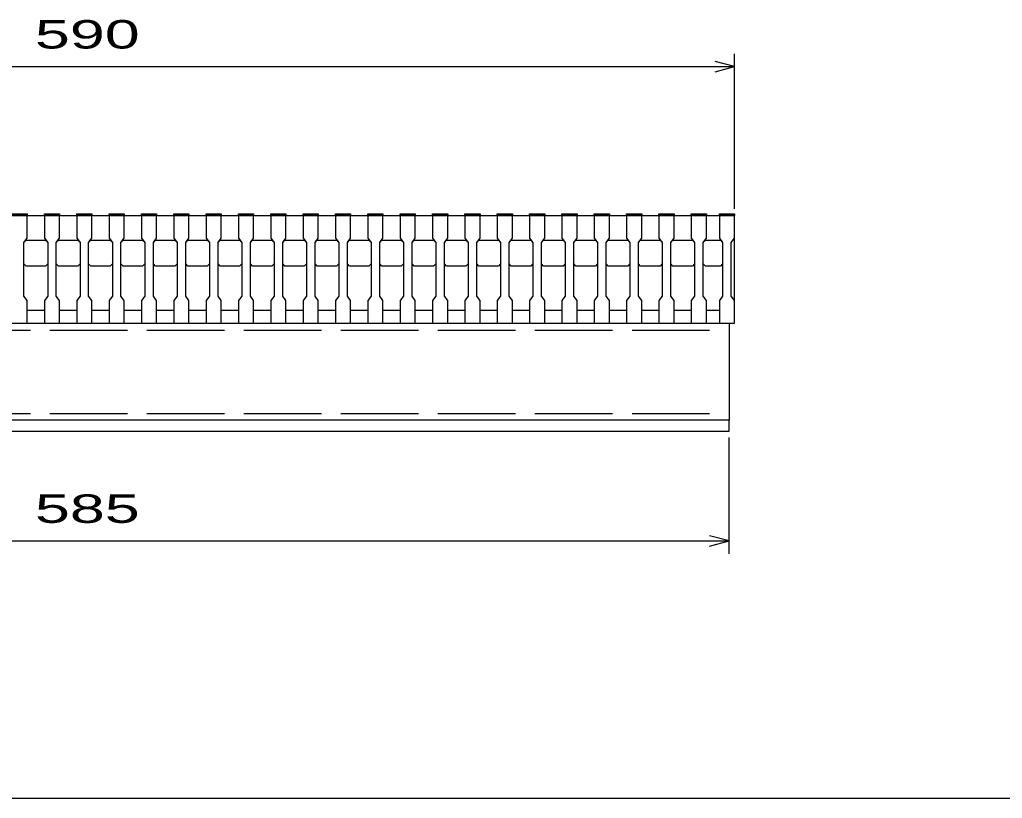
# Model space of a CAD drawing. Units: millimetres, scale not verified. Extents: x -1092 to 1039, y -770 to 632.
# Drawn here: x -591.6 to -135.9, y -687.9 to -326.7 of the extents above; entities that cross this region are included whole.
import ezdxf
from ezdxf.enums import TextEntityAlignment as Align

# ---------------------------------------------------------------- set-up
doc = ezdxf.new("R2010")
doc.units = ezdxf.units.MM
doc.header["$LTSCALE"] = 6
doc.linetypes.add('DASHED', pattern=[7.5, 6, -1.5])
for name, color, linetype, lineweight in [('0_2', 150, 'Continuous', 25), ('16', 3, 'Continuous', 25), ('22', 4, 'Continuous', 25)]:
    doc.layers.add(name, color=color, linetype=linetype, lineweight=lineweight)
doc.styles.add('ベクトル', font='')
doc.styles.get('ベクトル').set_extended_font_data('ベクトル')

msp = doc.modelspace()

# ---------------------------------------------------------------- linework, layer by layer
at = {"layer": '0_2'}
msp.add_line((1038.6, -687.9), (-1037.4, -687.9), dxfattribs=at)
at = {"layer": '16'}
for p, q in [((-850.151, -417.542), (-260.15, -417.542)), ((-595.15, -416.842), (-588.15, -416.842)), ((-588.15, -417.542), (-595.15, -417.542)), ((-588.15, -416.842), (-588.15, -417.542)), ((-588.15, -428.042), (-588.15, -417.542)), ((-580.15, -417.542), (-580.15, -416.842)), ((-580.15, -416.842), (-573.15, -416.842)), ((-580.15, -417.542), (-580.15, -428.042)), ((-573.15, -417.542), (-580.15, -417.542)), ((-573.15, -416.842), (-573.15, -417.542)), ((-573.15, -428.042), (-573.15, -417.542)), ((-565.15, -417.542), (-565.15, -416.842)), ((-565.15, -416.842), (-558.15, -416.842)), ((-565.15, -417.542), (-565.15, -428.042)), ((-558.15, -417.542), (-565.15, -417.542)), ((-558.15, -416.842), (-558.15, -417.542)), ((-558.15, -428.042), (-558.15, -417.542)), ((-550.15, -417.542), (-550.15, -416.842)), ((-550.15, -416.842), (-543.15, -416.842)), ((-550.15, -417.542), (-550.15, -428.042)), ((-543.15, -417.542), (-550.15, -417.542)), ((-543.15, -416.842), (-543.15, -417.542)), ((-543.15, -428.042), (-543.15, -417.542)), ((-535.15, -417.542), (-535.15, -416.842)), ((-535.15, -416.842), (-528.15, -416.842)), ((-535.15, -417.542), (-535.15, -428.042)), ((-528.15, -417.542), (-535.15, -417.542)), ((-528.15, -416.842), (-528.15, -417.542)), ((-528.15, -428.042), (-528.15, -417.542)), ((-520.15, -417.542), (-520.15, -416.842)), ((-520.15, -416.842), (-513.15, -416.842)), ((-520.15, -417.542), (-520.15, -428.042)), ((-513.15, -417.542), (-520.15, -417.542)), ((-513.15, -416.842), (-513.15, -417.542)), ((-513.15, -428.042), (-513.15, -417.542)), ((-505.15, -417.542), (-505.15, -416.842)), ((-505.15, -416.842), (-498.15, -416.842)), ((-505.15, -417.542), (-505.15, -428.042)), ((-498.15, -417.542), (-505.15, -417.542)), ((-498.15, -416.842), (-498.15, -417.542)), ((-498.15, -428.042), (-498.15, -417.542)), ((-490.15, -417.542), (-490.15, -416.842)), ((-490.15, -416.842), (-483.15, -416.842)), ((-490.15, -417.542), (-490.15, -428.042)), ((-483.15, -417.542), (-490.15, -417.542)), ((-483.15, -416.842), (-483.15, -417.542)), ((-483.15, -428.042), (-483.15, -417.542)), ((-475.15, -417.542), (-475.15, -416.842)), ((-475.15, -416.842), (-468.15, -416.842)), ((-475.15, -417.542), (-475.15, -428.042)), ((-468.15, -417.542), (-475.15, -417.542)), ((-468.15, -416.842), (-468.15, -417.542)), ((-468.15, -428.042), (-468.15, -417.542)), ((-460.15, -417.542), (-460.15, -416.842)), ((-460.15, -416.842), (-453.15, -416.842)), ((-460.15, -417.542), (-460.15, -428.042)), ((-453.15, -417.542), (-460.15, -417.542)), ((-453.15, -416.842), (-453.15, -417.542)), ((-453.15, -428.042), (-453.15, -417.542)), ((-445.15, -417.542), (-445.15, -416.842)), ((-445.15, -416.842), (-438.15, -416.842)), ((-445.15, -417.542), (-445.15, -428.042)), ((-438.15, -417.542), (-445.15, -417.542)), ((-438.15, -416.842), (-438.15, -417.542)), ((-438.15, -428.042), (-438.15, -417.542)), ((-430.15, -417.542), (-430.15, -416.842)), ((-430.15, -416.842), (-423.15, -416.842)), ((-430.15, -417.542), (-430.15, -428.042)), ((-423.15, -417.542), (-430.15, -417.542)), ((-423.15, -416.842), (-423.15, -417.542)), ((-423.15, -428.042), (-423.15, -417.542)), ((-415.15, -417.542), (-415.15, -416.842)), ((-415.15, -416.842), (-408.15, -416.842)), ((-415.15, -417.542), (-415.15, -428.042)), ((-408.15, -417.542), (-415.15, -417.542)), ((-408.15, -416.842), (-408.15, -417.542)), ((-408.15, -428.042), (-408.15, -417.542)), ((-400.15, -417.542), (-400.15, -416.842)), ((-400.15, -416.842), (-393.15, -416.842)), ((-400.15, -417.542), (-400.15, -428.042)), ((-393.15, -417.542), (-400.15, -417.542)), ((-393.15, -416.842), (-393.15, -417.542)), ((-393.15, -428.042), (-393.15, -417.542)), ((-385.15, -417.542), (-385.15, -416.842)), ((-385.15, -416.842), (-378.15, -416.842)), ((-385.15, -417.542), (-385.15, -428.042)), ((-378.15, -417.542), (-385.15, -417.542)), ((-378.15, -416.842), (-378.15, -417.542)), ((-378.15, -428.042), (-378.15, -417.542)), ((-370.15, -417.542), (-370.15, -416.842)), ((-370.15, -416.842), (-363.15, -416.842)), ((-370.15, -417.542), (-370.15, -428.042)), ((-363.15, -417.542), (-370.15, -417.542)), ((-363.15, -416.842), (-363.15, -417.542)), ((-363.15, -428.042), (-363.15, -417.542)), ((-355.15, -417.542), (-355.15, -416.842)), ((-355.15, -416.842), (-348.15, -416.842)), ((-355.15, -417.542), (-355.15, -428.042)), ((-348.15, -417.542), (-355.15, -417.542)), ((-348.15, -416.842), (-348.15, -417.542)), ((-348.15, -428.042), (-348.15, -417.542)), ((-340.15, -417.542), (-340.15, -416.842)), ((-340.15, -416.842), (-333.15, -416.842)), ((-340.15, -417.542), (-340.15, -428.042)), ((-333.15, -417.542), (-340.15, -417.542)), ((-333.15, -416.842), (-333.15, -417.542)), ((-333.15, -428.042), (-333.15, -417.542)), ((-325.15, -417.542), (-325.15, -416.842)), ((-325.15, -416.842), (-318.15, -416.842)), ((-325.15, -417.542), (-325.15, -428.042)), ((-318.15, -417.542), (-325.15, -417.542)), ((-318.15, -416.842), (-318.15, -417.542)), ((-318.15, -428.042), (-318.15, -417.542)), ((-310.15, -417.542), (-310.15, -416.842)), ((-310.15, -416.842), (-303.15, -416.842)), ((-310.15, -417.542), (-310.15, -428.042)), ((-303.15, -417.542), (-310.15, -417.542)), ((-303.15, -416.842), (-303.15, -417.542)), ((-303.15, -428.042), (-303.15, -417.542)), ((-295.15, -417.542), (-295.15, -416.842)), ((-295.15, -416.842), (-288.15, -416.842)), ((-295.15, -417.542), (-295.15, -428.042)), ((-288.15, -417.542), (-295.15, -417.542)), ((-288.15, -416.842), (-288.15, -417.542)), ((-288.15, -428.042), (-288.15, -417.542)), ((-280.15, -417.542), (-280.15, -416.842)), ((-280.15, -416.842), (-273.15, -416.842)), ((-280.15, -417.542), (-280.15, -428.042)), ((-273.15, -417.542), (-280.15, -417.542)), ((-273.15, -416.842), (-273.15, -417.542)), ((-273.15, -428.042), (-273.15, -417.542)), ((-267.15, -417.542), (-267.15, -416.842)), ((-267.15, -416.842), (-260.15, -416.842)), ((-267.15, -417.542), (-267.15, -428.042)), ((-260.15, -417.542), (-267.15, -417.542)), ((-260.15, -416.842), (-260.15, -417.542)), ((-260.15, -428.042), (-260.15, -417.542)), ((-260.15, -461.542), (-260.15, -417.542)), ((-589.65, -430.042), (-588.15, -428.042)), ((-580.15, -428.042), (-578.65, -430.042)), ((-574.65, -430.042), (-573.15, -428.042)), ((-565.15, -428.042), (-563.65, -430.042)), ((-559.65, -430.042), (-558.15, -428.042)), ((-550.15, -428.042), (-548.65, -430.042)), ((-544.65, -430.042), (-543.15, -428.042)), ((-535.15, -428.042), (-533.65, -430.042)), ((-529.65, -430.042), (-528.15, -428.042)), ((-520.15, -428.042), (-518.65, -430.042)), ((-514.65, -430.042), (-513.15, -428.042)), ((-505.15, -428.042), (-503.65, -430.042)), ((-499.65, -430.042), (-498.15, -428.042)), ((-490.15, -428.042), (-488.65, -430.042)), ((-484.65, -430.042), (-483.15, -428.042)), ((-475.15, -428.042), (-473.65, -430.042)), ((-469.65, -430.042), (-468.15, -428.042)), ((-460.15, -428.042), (-458.65, -430.042)), ((-454.65, -430.042), (-453.15, -428.042)), ((-445.15, -428.042), (-443.65, -430.042)), ((-439.65, -430.042), (-438.15, -428.042)), ((-430.15, -428.042), (-428.65, -430.042)), ((-424.65, -430.042), (-423.15, -428.042)), ((-415.15, -428.042), (-413.65, -430.042)), ((-409.65, -430.042), (-408.15, -428.042)), ((-400.15, -428.042), (-398.65, -430.042)), ((-394.65, -430.042), (-393.15, -428.042)), ((-385.15, -428.042), (-383.65, -430.042)), ((-379.65, -430.042), (-378.15, -428.042)), ((-370.15, -428.042), (-368.65, -430.042)), ((-364.65, -430.042), (-363.15, -428.042)), ((-355.15, -428.042), (-353.65, -430.042)), ((-349.65, -430.042), (-348.15, -428.042)), ((-340.15, -428.042), (-338.65, -430.042)), ((-334.65, -430.042), (-333.15, -428.042)), ((-325.15, -428.042), (-323.65, -430.042)), ((-319.65, -430.042), (-318.15, -428.042)), ((-310.15, -428.042), (-308.65, -430.042)), ((-304.65, -430.042), (-303.15, -428.042)), ((-295.15, -428.042), (-293.65, -430.042)), ((-289.65, -430.042), (-288.15, -428.042)), ((-280.15, -428.042), (-278.65, -430.042)), ((-274.65, -430.042), (-273.15, -428.042)), ((-267.15, -428.042), (-265.65, -430.042)), ((-261.65, -430.042), (-260.15, -428.042)), ((-589.65, -430.042), (-588.65, -429.042)), ((-589.65, -455.042), (-589.65, -430.042)), ((-588.65, -429.042), (-579.65, -429.042)), ((-579.65, -429.042), (-578.65, -430.042)), ((-578.65, -430.042), (-578.65, -455.042)), ((-574.65, -430.042), (-573.65, -429.042)), ((-574.65, -455.042), (-574.65, -430.042)), ((-573.65, -429.042), (-564.65, -429.042)), ((-564.65, -429.042), (-563.65, -430.042)), ((-563.65, -430.042), (-563.65, -455.042)), ((-559.65, -430.042), (-558.65, -429.042)), ((-559.65, -455.042), (-559.65, -430.042)), ((-558.65, -429.042), (-549.65, -429.042)), ((-549.65, -429.042), (-548.65, -430.042)), ((-548.65, -430.042), (-548.65, -455.042)), ((-544.65, -430.042), (-543.65, -429.042)), ((-544.65, -455.042), (-544.65, -430.042)), ((-543.65, -429.042), (-534.65, -429.042)), ((-534.65, -429.042), (-533.65, -430.042)), ((-533.65, -430.042), (-533.65, -455.042)), ((-529.65, -430.042), (-528.65, -429.042)), ((-529.65, -455.042), (-529.65, -430.042)), ((-528.65, -429.042), (-519.65, -429.042)), ((-519.65, -429.042), (-518.65, -430.042)), ((-518.65, -430.042), (-518.65, -455.042)), ((-514.65, -430.042), (-513.65, -429.042)), ((-514.65, -455.042), (-514.65, -430.042)), ((-513.65, -429.042), (-504.65, -429.042)), ((-504.65, -429.042), (-503.65, -430.042)), ((-503.65, -430.042), (-503.65, -455.042)), ((-499.65, -430.042), (-498.65, -429.042)), ((-499.65, -455.042), (-499.65, -430.042)), ((-498.65, -429.042), (-489.65, -429.042)), ((-489.65, -429.042), (-488.65, -430.042)), ((-488.65, -430.042), (-488.65, -455.042)), ((-484.65, -430.042), (-483.65, -429.042)), ((-484.65, -455.042), (-484.65, -430.042)), ((-483.65, -429.042), (-474.65, -429.042)), ((-474.65, -429.042), (-473.65, -430.042)), ((-473.65, -430.042), (-473.65, -455.042)), ((-469.65, -430.042), (-468.65, -429.042)), ((-469.65, -455.042), (-469.65, -430.042)), ((-468.65, -429.042), (-459.65, -429.042)), ((-459.65, -429.042), (-458.65, -430.042)), ((-458.65, -430.042), (-458.65, -455.042)), ((-454.65, -430.042), (-453.65, -429.042)), ((-454.65, -455.042), (-454.65, -430.042)), ((-453.65, -429.042), (-444.65, -429.042)), ((-444.65, -429.042), (-443.65, -430.042)), ((-443.65, -430.042), (-443.65, -455.042)), ((-439.65, -430.042), (-438.65, -429.042)), ((-439.65, -455.042), (-439.65, -430.042)), ((-438.65, -429.042), (-429.65, -429.042)), ((-429.65, -429.042), (-428.65, -430.042)), ((-428.65, -430.042), (-428.65, -455.042)), ((-424.65, -430.042), (-423.65, -429.042)), ((-424.65, -455.042), (-424.65, -430.042)), ((-423.65, -429.042), (-414.65, -429.042)), ((-414.65, -429.042), (-413.65, -430.042)), ((-413.65, -430.042), (-413.65, -455.042)), ((-409.65, -430.042), (-408.65, -429.042)), ((-409.65, -455.042), (-409.65, -430.042)), ((-408.65, -429.042), (-399.65, -429.042)), ((-399.65, -429.042), (-398.65, -430.042)), ((-398.65, -430.042), (-398.65, -455.042)), ((-394.65, -430.042), (-393.65, -429.042)), ((-394.65, -455.042), (-394.65, -430.042)), ((-393.65, -429.042), (-384.65, -429.042)), ((-384.65, -429.042), (-383.65, -430.042)), ((-383.65, -430.042), (-383.65, -455.042)), ((-379.65, -430.042), (-378.65, -429.042)), ((-379.65, -455.042), (-379.65, -430.042)), ((-378.65, -429.042), (-369.65, -429.042)), ((-369.65, -429.042), (-368.65, -430.042)), ((-368.65, -430.042), (-368.65, -455.042)), ((-364.65, -430.042), (-363.65, -429.042)), ((-364.65, -455.042), (-364.65, -430.042)), ((-363.65, -429.042), (-354.65, -429.042)), ((-354.65, -429.042), (-353.65, -430.042)), ((-353.65, -430.042), (-353.65, -455.042)), ((-349.65, -430.042), (-348.65, -429.042)), ((-349.65, -455.042), (-349.65, -430.042)), ((-348.65, -429.042), (-339.65, -429.042)), ((-339.65, -429.042), (-338.65, -430.042)), ((-338.65, -430.042), (-338.65, -455.042)), ((-334.65, -430.042), (-333.65, -429.042)), ((-334.65, -455.042), (-334.65, -430.042)), ((-333.65, -429.042), (-324.65, -429.042)), ((-324.65, -429.042), (-323.65, -430.042)), ((-323.65, -430.042), (-323.65, -455.042)), ((-319.65, -430.042), (-318.65, -429.042)), ((-319.65, -455.042), (-319.65, -430.042)), ((-318.65, -429.042), (-309.65, -429.042)), ((-309.65, -429.042), (-308.65, -430.042)), ((-308.65, -430.042), (-308.65, -455.042)), ((-304.65, -430.042), (-303.65, -429.042)), ((-304.65, -455.042), (-304.65, -430.042)), ((-303.65, -429.042), (-294.65, -429.042)), ((-294.65, -429.042), (-293.65, -430.042)), ((-293.65, -430.042), (-293.65, -455.042)), ((-289.65, -430.042), (-288.65, -429.042)), ((-289.65, -455.042), (-289.65, -430.042)), ((-288.65, -429.042), (-279.65, -429.042)), ((-279.65, -429.042), (-278.65, -430.042)), ((-278.65, -430.042), (-278.65, -455.042)), ((-274.65, -430.042), (-273.65, -429.042)), ((-274.65, -455.042), (-274.65, -430.042)), ((-273.65, -429.042), (-266.65, -429.042)), ((-266.65, -429.042), (-265.65, -430.042)), ((-265.65, -430.042), (-265.65, -455.042)), ((-261.65, -455.042), (-261.65, -430.042)), ((-588.65, -441.042), (-589.65, -440.042)), ((-579.65, -441.042), (-588.65, -441.042)), ((-578.65, -440.042), (-579.65, -441.042)), ((-573.65, -441.042), (-574.65, -440.042)), ((-564.65, -441.042), (-573.65, -441.042)), ((-563.65, -440.042), (-564.65, -441.042)), ((-558.65, -441.042), (-559.65, -440.042)), ((-549.65, -441.042), (-558.65, -441.042)), ((-548.65, -440.042), (-549.65, -441.042)), ((-543.65, -441.042), (-544.65, -440.042)), ((-534.65, -441.042), (-543.65, -441.042)), ((-533.65, -440.042), (-534.65, -441.042)), ((-528.65, -441.042), (-529.65, -440.042)), ((-519.65, -441.042), (-528.65, -441.042)), ((-518.65, -440.042), (-519.65, -441.042)), ((-513.65, -441.042), (-514.65, -440.042)), ((-504.65, -441.042), (-513.65, -441.042)), ((-503.65, -440.042), (-504.65, -441.042)), ((-498.65, -441.042), (-499.65, -440.042)), ((-489.65, -441.042), (-498.65, -441.042)), ((-488.65, -440.042), (-489.65, -441.042)), ((-483.65, -441.042), (-484.65, -440.042)), ((-474.65, -441.042), (-483.65, -441.042)), ((-473.65, -440.042), (-474.65, -441.042)), ((-468.65, -441.042), (-469.65, -440.042)), ((-459.65, -441.042), (-468.65, -441.042)), ((-458.65, -440.042), (-459.65, -441.042)), ((-453.65, -441.042), (-454.65, -440.042)), ((-444.65, -441.042), (-453.65, -441.042)), ((-443.65, -440.042), (-444.65, -441.042)), ((-438.65, -441.042), (-439.65, -440.042)), ((-429.65, -441.042), (-438.65, -441.042)), ((-428.65, -440.042), (-429.65, -441.042)), ((-423.65, -441.042), (-424.65, -440.042)), ((-414.65, -441.042), (-423.65, -441.042)), ((-413.65, -440.042), (-414.65, -441.042)), ((-408.65, -441.042), (-409.65, -440.042)), ((-399.65, -441.042), (-408.65, -441.042)), ((-398.65, -440.042), (-399.65, -441.042)), ((-393.65, -441.042), (-394.65, -440.042)), ((-384.65, -441.042), (-393.65, -441.042)), ((-383.65, -440.042), (-384.65, -441.042)), ((-378.65, -441.042), (-379.65, -440.042)), ((-369.65, -441.042), (-378.65, -441.042)), ((-368.65, -440.042), (-369.65, -441.042)), ((-363.65, -441.042), (-364.65, -440.042)), ((-354.65, -441.042), (-363.65, -441.042)), ((-353.65, -440.042), (-354.65, -441.042)), ((-348.65, -441.042), (-349.65, -440.042)), ((-339.65, -441.042), (-348.65, -441.042)), ((-338.65, -440.042), (-339.65, -441.042)), ((-333.65, -441.042), (-334.65, -440.042)), ((-324.65, -441.042), (-333.65, -441.042)), ((-323.65, -440.042), (-324.65, -441.042)), ((-318.65, -441.042), (-319.65, -440.042)), ((-309.65, -441.042), (-318.65, -441.042)), ((-308.65, -440.042), (-309.65, -441.042)), ((-303.65, -441.042), (-304.65, -440.042)), ((-294.65, -441.042), (-303.65, -441.042)), ((-293.65, -440.042), (-294.65, -441.042)), ((-288.65, -441.042), (-289.65, -440.042)), ((-279.65, -441.042), (-288.65, -441.042)), ((-278.65, -440.042), (-279.65, -441.042)), ((-273.65, -441.042), (-274.65, -440.042)), ((-266.65, -441.042), (-273.65, -441.042)), ((-265.65, -440.042), (-266.65, -441.042)), ((-588.15, -457.042), (-589.65, -455.042)), ((-578.65, -455.042), (-580.15, -457.042)), ((-573.15, -457.042), (-574.65, -455.042)), ((-563.65, -455.042), (-565.15, -457.042)), ((-558.15, -457.042), (-559.65, -455.042)), ((-548.65, -455.042), (-550.15, -457.042)), ((-543.15, -457.042), (-544.65, -455.042)), ((-533.65, -455.042), (-535.15, -457.042)), ((-528.15, -457.042), (-529.65, -455.042)), ((-518.65, -455.042), (-520.15, -457.042)), ((-513.15, -457.042), (-514.65, -455.042)), ((-503.65, -455.042), (-505.15, -457.042)), ((-498.15, -457.042), (-499.65, -455.042)), ((-488.65, -455.042), (-490.15, -457.042)), ((-483.15, -457.042), (-484.65, -455.042)), ((-473.65, -455.042), (-475.15, -457.042)), ((-468.15, -457.042), (-469.65, -455.042)), ((-458.65, -455.042), (-460.15, -457.042)), ((-453.15, -457.042), (-454.65, -455.042)), ((-443.65, -455.042), (-445.15, -457.042)), ((-438.15, -457.042), (-439.65, -455.042)), ((-428.65, -455.042), (-430.15, -457.042)), ((-423.15, -457.042), (-424.65, -455.042)), ((-413.65, -455.042), (-415.15, -457.042)), ((-408.15, -457.042), (-409.65, -455.042)), ((-398.65, -455.042), (-400.15, -457.042)), ((-393.15, -457.042), (-394.65, -455.042)), ((-383.65, -455.042), (-385.15, -457.042)), ((-378.15, -457.042), (-379.65, -455.042)), ((-368.65, -455.042), (-370.15, -457.042)), ((-363.15, -457.042), (-364.65, -455.042)), ((-353.65, -455.042), (-355.15, -457.042)), ((-348.15, -457.042), (-349.65, -455.042)), ((-338.65, -455.042), (-340.15, -457.042)), ((-333.15, -457.042), (-334.65, -455.042)), ((-323.65, -455.042), (-325.15, -457.042)), ((-318.15, -457.042), (-319.65, -455.042)), ((-308.65, -455.042), (-310.15, -457.042)), ((-303.15, -457.042), (-304.65, -455.042)), ((-293.65, -455.042), (-295.15, -457.042)), ((-288.15, -457.042), (-289.65, -455.042)), ((-278.65, -455.042), (-280.15, -457.042)), ((-273.15, -457.042), (-274.65, -455.042)), ((-265.65, -455.042), (-267.15, -457.042)), ((-260.15, -457.042), (-261.65, -455.042)), ((-588.15, -467.542), (-588.15, -457.042)), ((-580.15, -457.042), (-580.15, -467.542)), ((-573.15, -467.542), (-573.15, -457.042)), ((-565.15, -457.042), (-565.15, -467.542)), ((-558.15, -467.542), (-558.15, -457.042)), ((-550.15, -457.042), (-550.15, -467.542)), ((-543.15, -467.542), (-543.15, -457.042)), ((-535.15, -457.042), (-535.15, -467.542)), ((-528.15, -467.542), (-528.15, -457.042)), ((-520.15, -457.042), (-520.15, -467.542)), ((-513.15, -467.542), (-513.15, -457.042)), ((-505.15, -457.042), (-505.15, -467.542)), ((-498.15, -467.542), (-498.15, -457.042)), ((-490.15, -457.042), (-490.15, -467.542)), ((-483.15, -467.542), (-483.15, -457.042)), ((-475.15, -457.042), (-475.15, -467.542)), ((-468.15, -467.542), (-468.15, -457.042)), ((-460.15, -457.042), (-460.15, -467.542)), ((-453.15, -467.542), (-453.15, -457.042)), ((-445.15, -457.042), (-445.15, -467.542)), ((-438.15, -467.542), (-438.15, -457.042)), ((-430.15, -457.042), (-430.15, -467.542)), ((-423.15, -467.542), (-423.15, -457.042)), ((-415.15, -457.042), (-415.15, -467.542)), ((-408.15, -467.542), (-408.15, -457.042)), ((-400.15, -457.042), (-400.15, -467.542)), ((-393.15, -467.542), (-393.15, -457.042)), ((-385.15, -457.042), (-385.15, -467.542)), ((-378.15, -467.542), (-378.15, -457.042)), ((-370.15, -457.042), (-370.15, -467.542)), ((-363.15, -467.542), (-363.15, -457.042)), ((-355.15, -457.042), (-355.15, -467.542)), ((-348.15, -467.542), (-348.15, -457.042)), ((-340.15, -457.042), (-340.15, -467.542)), ((-333.15, -467.542), (-333.15, -457.042)), ((-325.15, -457.042), (-325.15, -467.542)), ((-318.15, -467.542), (-318.15, -457.042)), ((-310.15, -457.042), (-310.15, -467.542)), ((-303.15, -467.542), (-303.15, -457.042)), ((-295.15, -457.042), (-295.15, -467.542)), ((-288.15, -467.542), (-288.15, -457.042)), ((-280.15, -457.042), (-280.15, -467.542)), ((-273.15, -467.542), (-273.15, -457.042)), ((-267.15, -457.042), (-267.15, -467.542)), ((-260.15, -467.542), (-260.15, -457.042)), ((-588.15, -461.542), (-580.15, -461.542)), ((-573.15, -461.542), (-565.15, -461.542)), ((-558.15, -461.542), (-550.15, -461.542)), ((-543.15, -461.542), (-535.15, -461.542)), ((-528.15, -461.542), (-520.15, -461.542)), ((-513.15, -461.542), (-505.15, -461.542)), ((-498.15, -461.542), (-490.15, -461.542)), ((-483.15, -461.542), (-475.15, -461.542)), ((-468.15, -461.542), (-460.15, -461.542)), ((-453.15, -461.542), (-445.15, -461.542)), ((-438.15, -461.542), (-430.15, -461.542)), ((-423.15, -461.542), (-415.15, -461.542)), ((-408.15, -461.542), (-400.15, -461.542)), ((-393.15, -461.542), (-385.15, -461.542)), ((-378.15, -461.542), (-370.15, -461.542)), ((-363.15, -461.542), (-355.15, -461.542)), ((-348.15, -461.542), (-340.15, -461.542)), ((-333.15, -461.542), (-325.15, -461.542)), ((-318.15, -461.542), (-310.15, -461.542)), ((-303.15, -461.542), (-295.15, -461.542)), ((-288.15, -461.542), (-280.15, -461.542)), ((-273.15, -461.542), (-267.15, -461.542)), ((-847.651, -467.542), (-262.65, -467.542)), ((-595.15, -467.542), (-588.15, -467.542)), ((-580.15, -467.542), (-573.15, -467.542)), ((-565.15, -467.542), (-558.15, -467.542)), ((-550.15, -467.542), (-543.15, -467.542)), ((-535.15, -467.542), (-528.15, -467.542)), ((-520.15, -467.542), (-513.15, -467.542)), ((-505.15, -467.542), (-498.15, -467.542)), ((-490.15, -467.542), (-483.15, -467.542)), ((-475.15, -467.542), (-468.15, -467.542)), ((-460.15, -467.542), (-453.15, -467.542)), ((-445.15, -467.542), (-438.15, -467.542)), ((-430.15, -467.542), (-423.15, -467.542)), ((-415.15, -467.542), (-408.15, -467.542)), ((-400.15, -467.542), (-393.15, -467.542)), ((-385.15, -467.542), (-378.15, -467.542)), ((-370.15, -467.542), (-363.15, -467.542)), ((-355.15, -467.542), (-348.15, -467.542)), ((-340.15, -467.542), (-333.15, -467.542)), ((-325.15, -467.542), (-318.15, -467.542)), ((-310.15, -467.542), (-303.15, -467.542)), ((-295.15, -467.542), (-288.15, -467.542)), ((-280.15, -467.542), (-273.15, -467.542)), ((-267.15, -467.542), (-260.15, -467.542)), ((-262.65, -467.542), (-262.65, -512.542)), ((-262.65, -512.542), (-847.651, -512.542)), ((-262.65, -512.542), (-847.651, -512.542)), ((-262.65, -517.542), (-262.65, -512.542)), ((-847.651, -517.542), (-262.65, -517.542))]:
    msp.add_line(p, q, dxfattribs=at)
at = {"layer": '16', "linetype": 'DASHED'}
for p, q in [((-847.651, -470.742), (-262.65, -470.742)), ((-847.651, -509.342), (-262.65, -509.342))]:
    msp.add_line(p, q, dxfattribs=at)
at = {"layer": '22'}
for p, q in [((-260.151, -348.542), (-269.151, -346.142)), ((-260.151, -414.542), (-260.151, -342.542)), ((-850.151, -348.542), (-260.151, -348.542)), ((-269.151, -350.942), (-260.151, -348.542)), ((-262.65, -574.542), (-262.65, -520.542)), ((-847.651, -568.542), (-262.65, -568.542)), ((-262.65, -568.542), (-271.65, -566.142)), ((-271.65, -570.942), (-262.65, -568.542))]:
    msp.add_line(p, q, dxfattribs=at)

# ---------------------------------------------------------------- texts
at = {"layer": '22', "color": 2, "style": 'ベクトル', "width": 1.65}
for s, p in [(' 590 ', (-592.65, -333.542)), (' 585 ', (-592.651, -553.542))]:
    msp.add_text(s, height=13.2, dxfattribs=at).set_placement(p, align=Align.MIDDLE_LEFT)

doc.saveas('drawing.dxf')
